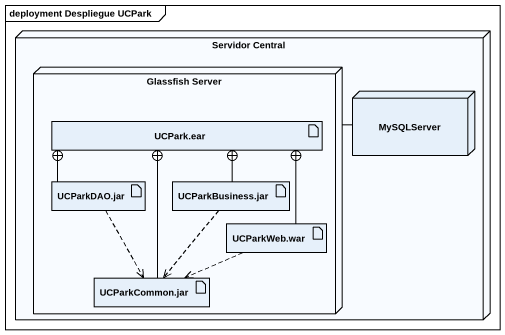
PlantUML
@startuml
mainframe deployment Despliegue UCPark
node "Servidor Central" as Servidor_Central {
  node "Glassfish Server" as Glassfish_Server {
    artifact "UCPark.ear" as UCPark_ear
    artifact "UCParkDAO.jar" as UCParkDAO_jar
    artifact "UCParkBusiness.jar" as UCParkBusiness_jar
    artifact "UCParkWeb.war" as UCParkWeb_war
    artifact "UCParkCommon.jar" as UCParkCommon_jar
  }
  node MySQLServer
}
Glassfish_Server -right- MySQLServer
UCParkDAO_jar -up-+ UCPark_ear
UCParkDAO_jar ..> UCParkCommon_jar
UCParkBusiness_jar -up-+ UCPark_ear
UCParkBusiness_jar ..> UCParkCommon_jar
UCParkWeb_war -up-+ UCPark_ear
UCParkWeb_war .left.> UCParkCommon_jar
UCParkCommon_jar -up-+ UCPark_ear
@enduml
